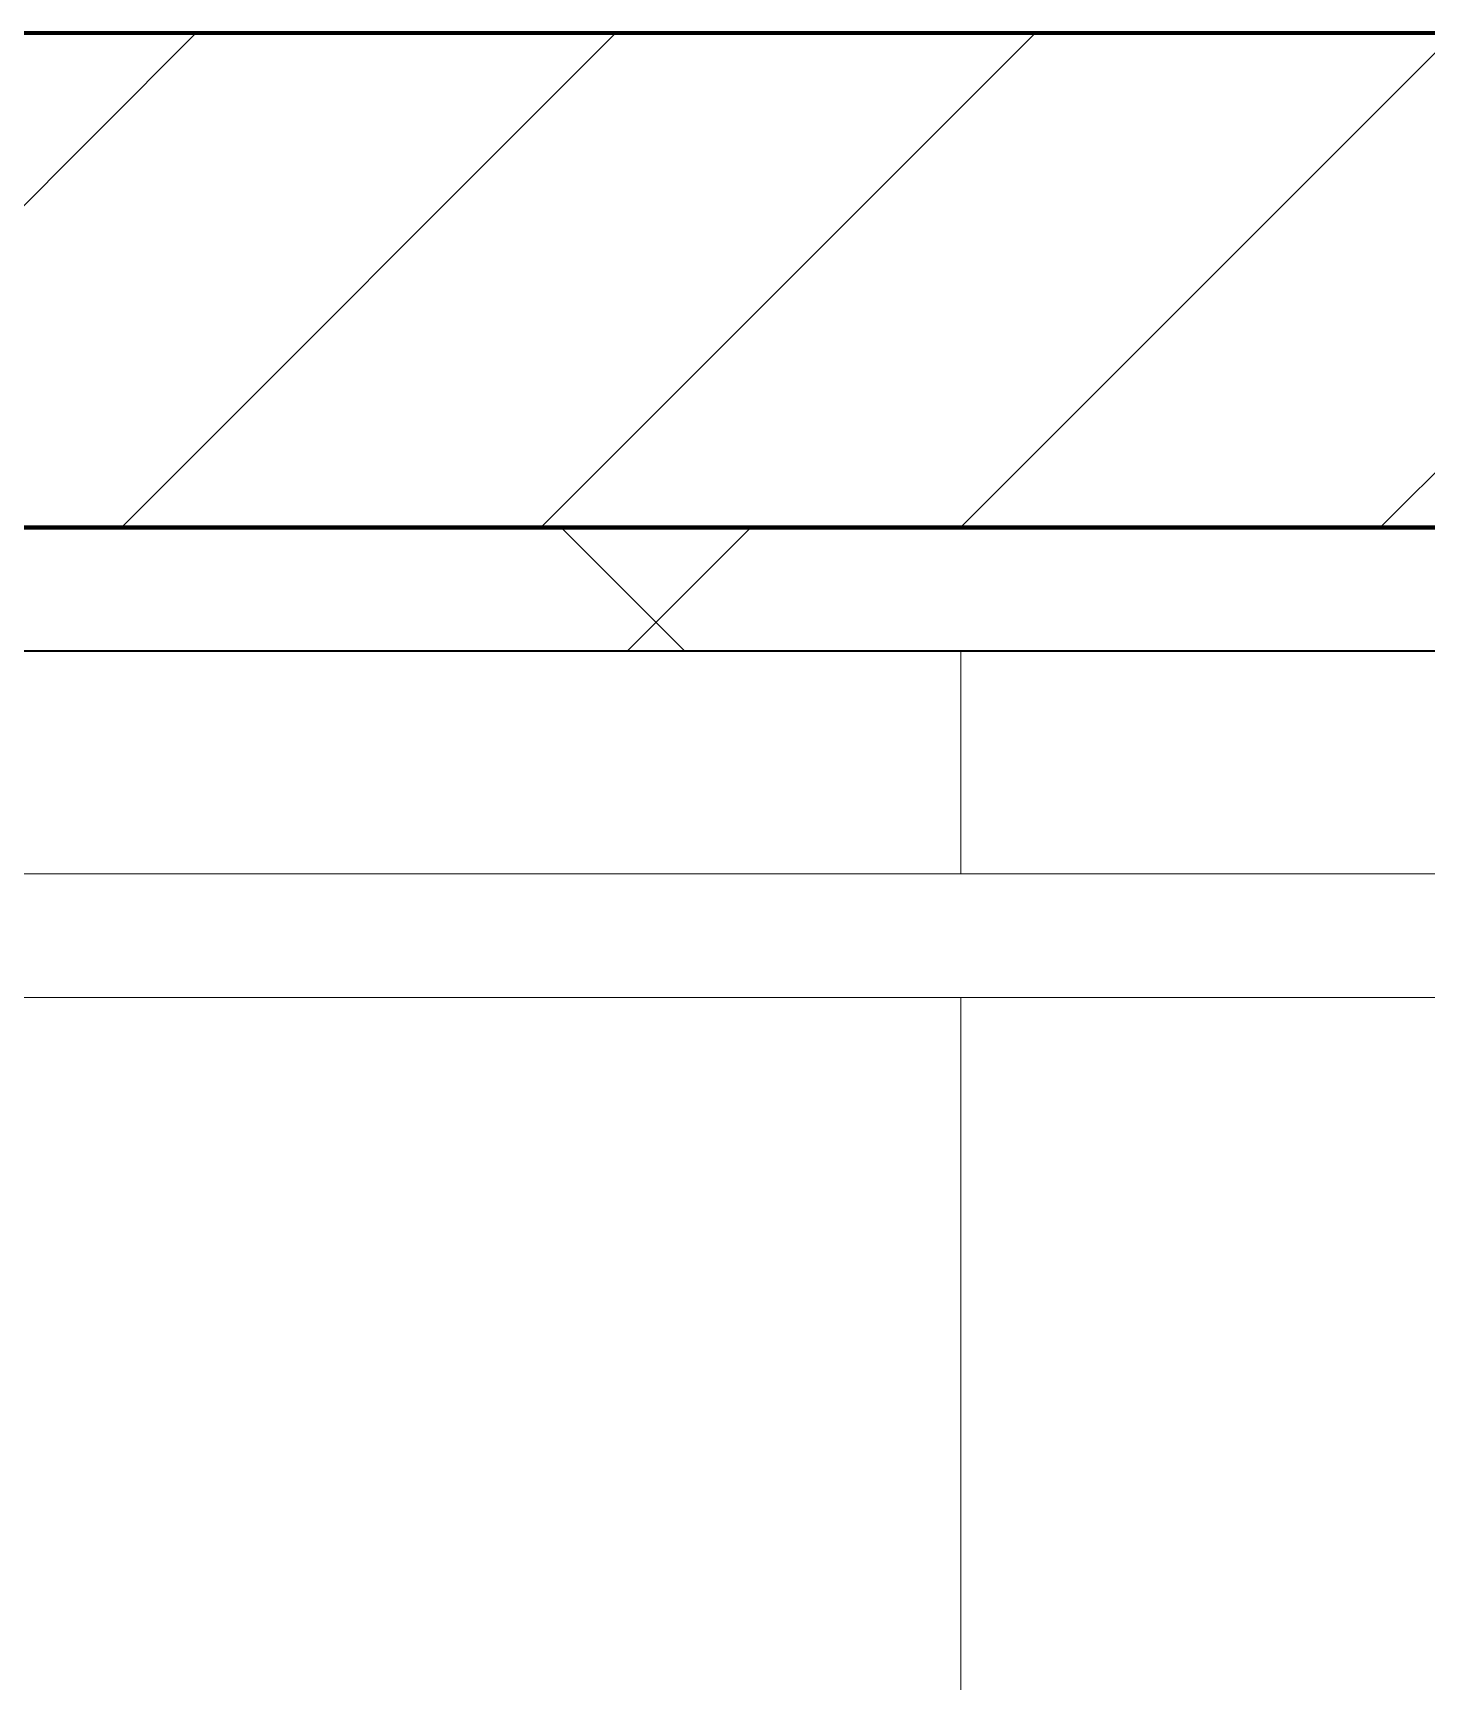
# Model space of a CAD drawing. Header units: millimetres. Extents: x -794868 to -715506, y -16735 to 22434.
# Drawn here: x -724683 to -724119, y 3603 to 4269 of the extents above; entities that cross this region are included whole.
import ezdxf

# ---------------------------------------------------------------- set-up
doc = ezdxf.new("R2010")
doc.units = ezdxf.units.MM
for name, color, linetype, lineweight in [('A-GLAZ-CURT', 2, 'Continuous', 9), ('A-WALL', 5, 'Continuous', 35), ('A-WALL-FNSH', 2, 'Continuous', 35), ('A-WALL-PATT', 1, 'Continuous', 35)]:
    doc.layers.add(name, color=color, linetype=linetype, lineweight=lineweight)

# ---------------------------------------------------------------- blocks, each defined once
blk = doc.blocks.new('System Panel - DPA-AR_Metal Ceiling Rectangular Panel-13147042-4262-01 ENLARGED UPPER PLATFORM LEVEL - REFLECTED CEILING PLAN - SHEET 3')
at = {"layer": 'A-GLAZ-CURT'}
for p, q in [((-724307.37, 4019.02), (-726707.37, 4019.02)), ((-726707.37, 4019.02), (-724307.37, 4019.02)), ((-724307.37, 3929.03), (-724307.37, 4019.02)), ((-724307.37, 4019.02), (-724307.37, 3929.03)), ((-726617.04, 3929.03), (-724307.37, 3929.03)), ((-724307.37, 3929.03), (-726617.04, 3929.03))]:
    blk.add_line(p, q, dxfattribs=at)
blk = doc.blocks.new('System Panel - DPA-AR_Metal Ceiling Rectangular Panel-V13-4262-01 ENLARGED UPPER PLATFORM LEVEL - REFLECTED CEILING PLAN - SHEET 3')
at = {"layer": 'A-GLAZ-CURT'}
for p, q in [((-721907.37, 4019.02), (-724307.37, 4019.02)), ((-724307.37, 4019.02), (-724307.37, 3929.03)), ((-724307.37, 3929.03), (-724307.37, 4019.02)), ((-724307.37, 4019.02), (-721907.37, 4019.02)), ((-724307.37, 3929.03), (-721907.37, 3929.03)), ((-721907.37, 3929.03), (-724307.37, 3929.03))]:
    blk.add_line(p, q, dxfattribs=at)
blk = doc.blocks.new('System Panel - DPA-AR_Metal Ceiling Rectangular Panel-V22-4262-01 ENLARGED UPPER PLATFORM LEVEL - REFLECTED CEILING PLAN - SHEET 3')
at = {"layer": 'A-GLAZ-CURT'}
for p, q in [((-773182.37, 3879.03), (-775582.37, 3879.03)), ((-775582.37, 3879.03), (-775582.37, 3279.03)), ((-775582.37, 3279.03), (-775582.37, 3879.03)), ((-775582.37, 3879.03), (-773182.37, 3879.03)), ((-773182.37, 3279.03), (-773182.37, 3879.03)), ((-773182.37, 3879.03), (-773182.37, 3279.03))]:
    blk.add_line(p, q, dxfattribs=at)
blk = doc.blocks.new('PPLS-PP19_Custom Tile Pattern - Custom Tile Pattern-V79-4262-01 ENLARGED UPPER PLATFORM LEVEL - REFLECTED CEILING PLAN - SHEET 3')
at = {"layer": 'A-GLAZ-CURT'}
for p, q in [((-300, 0), (300, 0)), ((300, 0), (-300, 0)), ((195.99, 0), (213.31, 0)), ((213.31, 0), (195.99, 0)), ((230.06, 0), (300, 0)), ((-300, -50), (300, -50)), ((300, -50), (-300, -50))]:
    blk.add_line(p, q, dxfattribs=at)
at = {"layer": 'A-GLAZ-CURT', "flags": 128}
for points in [[(-125.17, 0), (-128.55, 0), (-134.16, 0), (-140.03, 0), (-145.5, 0), (-150.63, 0), (-155.53, 0), (-160.27, 0), (-164.95, 0)], [(-181.38, 0), (-175.58, 0), (-170.25, 0), (-165.64, 0), (-162.01, 0), (-159.53, 0), (-157.46, 0), (-154.52, 0), (-149.42, 0), (-141.84, 0), (-132.81, 0), (-126.08, 0)]]:
    blk.add_lwpolyline(points, dxfattribs=at)
at = {"layer": 'A-GLAZ-CURT'}
for points, knots in [([(-300, 0), (-284.65, 0), (-236.57, 0), (-174.61, 0), (-132.22, 0), (-117.04, 0), (-114.32, 0)], [-5323.127839, -5323.127839, -5323.127839, -5323.127839, -4502.809032, -2700.551212, -1002.059161, -665.39098, -665.39098, -665.39098, -665.39098]), ([(-113.82, 0), (-120.42, 0), (-149.28, 0), (-202.69, 0), (-262.56, 0), (-294.48, 0), (-300, 0)], [-17782.025998, -17782.025998, -17782.025998, -17782.025998, -17136.203329, -15131.813646, -13729.592194, -13439.944408, -13439.944408, -13439.944408, -13439.944408]), ([(-137.88, 0), (-140.56, 0), (-147.66, 0), (-147.69, 0), (-158.72, 0), (-174.02, 0), (-185.59, 0), (-209.77, 0), (-232.01, 0), (-255.22, 0), (-262.59, 0), (-264.9, 0), (-265.4, 0)], [-3187.727384, -3187.727384, -3187.727384, -3187.727384, -2919.378265, -2477.344047, -2237.412286, -2029.680487, -1755.085331, -1400.429864, -858.079193, -543.655514, -208.940337, 0, 0, 0, 0]), ([(-181.7, 0), (-177.19, 0), (-169.43, 0), (-158.7, 0), (-157.22, 0)], [-4258.881231, -4258.881231, -4258.881231, -4258.881231, -4000.813434, -3840.635403, -3840.635403, -3840.635403, -3840.635403]), ([(-133.82, 0), (-135.51, 0), (-137.8, 0), (-149.31, 0), (-162.01, 0), (-172.8, 0), (-180.34, 0), (-181.38, 0)], [-2731.647847, -2731.647847, -2731.647847, -2731.647847, -2418.507304, -2308.929706, -2113.765672, -1763.376603, -1707.279905, -1707.279905, -1707.279905, -1707.279905]), ([(-180.72, 0), (-177.14, 0), (-167.42, 0), (-152.12, 0), (-136.84, 0), (-127.33, 0), (-124.19, 0), (-123.43, 0), (-123.28, 0)], [-4653.918555, -4653.918555, -4653.918555, -4653.918555, -4465.409639, -4149.119819, -3839.893365, -3647.167523, -3488.92562, -3439.852845, -3439.852845, -3439.852845, -3439.852845]), ([(-152.35, 0), (-151.03, 0), (-147.71, 0), (-143.57, 0), (-138.62, 0)], [-3494.978217, -3494.978217, -3494.978217, -3494.978217, -3371.022232, -3227.460399, -3227.460399, -3227.460399, -3227.460399]), ([(-118.78, 0), (-121.86, 0), (-126.28, 0), (-136.96, 0), (-147.46, 0), (-150.03, 0), (-150.57, 0)], [-5938.474035, -5938.474035, -5938.474035, -5938.474035, -5700.061948, -5508.838257, -5298.784692, -5196.16478, -5196.16478, -5196.16478, -5196.16478]), ([(-150.34, 0), (-150.07, 0), (-147.75, 0), (-142.6, 0), (-127.26, 0), (-107.3, 0), (-90.42, 0), (-75.26, 0), (-68.41, 0), (-65.12, 0), (-63.63, 0)], [-4948.728362, -4948.728362, -4948.728362, -4948.728362, -4883.323924, -4440.880425, -4054.690705, -3793.097032, -3402.597032, -3144.956779, -3050.982048, -2969.237017, -2969.237017, -2969.237017, -2969.237017]), ([(-26.75, 0), (-27.82, 0), (-36.18, 0), (-53.55, 0), (-78.2, 0), (-110.94, 0), (-130.52, 0), (-147.74, 0), (-149.07, 0)], [-8718.362214, -8718.362214, -8718.362214, -8718.362214, -8532.293389, -8073.216054, -7508.296369, -7004.680444, -6449.282163, -6277.220794, -6277.220794, -6277.220794, -6277.220794]), ([(-148.23, 0), (-146.94, 0), (-140.15, 0), (-137.28, 0), (-133.93, 0), (-128.78, 0), (-126.5, 0)], [-6162.058746, -6162.058746, -6162.058746, -6162.058746, -6017.569127, -5560.701257, -5364.112219, -5231.017328, -5231.017328, -5231.017328, -5231.017328]), ([(-86.16, 0), (-91.37, 0), (-104.13, 0), (-122.65, 0), (-139.03, 0), (-146.11, 0), (-146.95, 0)], [-1681.3698, -1681.3698, -1681.3698, -1681.3698, -1374.161226, -945.742622, -741.901385, -489.130243, -489.130243, -489.130243, -489.130243]), ([(-146.69, 0), (-146.59, 0), (-145.49, 0), (-135.69, 0), (-128.29, 0), (-125.15, 0)], [-420.34245, -420.34245, -420.34245, -420.34245, -406.956646, -290.263673, 0, 0, 0, 0]), ([(-127.41, 0), (-131.63, 0), (-133.16, 0), (-134.09, 0), (-134.15, 0)], [-8540.990293, -8540.990293, -8540.990293, -8540.990293, -8266.114998, -8246.473386, -8246.473386, -8246.473386, -8246.473386]), ([(-134.15, 0), (-133.32, 0), (-130.31, 0), (-122.23, 0), (-115.73, 0), (-114.89, 0)], [-7657.439573, -7657.439573, -7657.439573, -7657.439573, -7293.749979, -6839.55839, -6773.888853, -6773.888853, -6773.888853, -6773.888853]), ([(-120.13, 0), (-120.14, 0), (-120.24, 0), (-121.3, 0), (-129.25, 0), (-133.82, 0)], [-2933.992132, -2933.992132, -2933.992132, -2933.992132, -2920.575025, -2840.280255, -2731.647847, -2731.647847, -2731.647847, -2731.647847]), ([(-113.46, 0), (-113.51, 0), (-114.21, 0), (-119.73, 0), (-125.43, 0), (-127.03, 0), (-127.41, 0)], [-315.082244, -315.082244, -315.082244, -315.082244, -282.672656, -98.539552, -24.539552, 0, 0, 0, 0]), ([(-126.5, 0), (-122.44, 0), (-108.71, 0), (-86.68, 0), (-63.44, 0), (-54.4, 0), (-50.01, 0), (-46.92, 0), (-45.97, 0)], [-5231.017328, -5231.017328, -5231.017328, -5231.017328, -4994.692869, -4542.524482, -4008.285538, -3689.699207, -3546.54457, -3489.659737, -3489.659737, -3489.659737, -3489.659737]), ([(-125.15, 0), (-124.93, 0), (-121.96, 0), (-113.01, 0), (-98.9, 0), (-85.29, 0), (-71.67, 0), (-65.93, 0), (-65.07, 0)], [-3362.7396, -3362.7396, -3362.7396, -3362.7396, -3342.215224, -3074.362186, -2902.289527, -2605.247022, -2322.099534, -2241.8264, -2241.8264, -2241.8264, -2241.8264]), ([(-122.08, 0), (-122.01, 0), (-121.69, 0), (-121.2, 0), (-120.88, 0)], [-3136.336417, -3136.336417, -3136.336417, -3136.336417, -3110.304437, -3035.164275, -3035.164275, -3035.164275, -3035.164275]), ([(-45.87, 0), (-49.46, 0), (-60.58, 0), (-85.2, 0), (-107.61, 0), (-116.56, 0), (-117.56, 0)], [-3408.976868, -3408.976868, -3408.976868, -3408.976868, -2842.901703, -2193.204658, -1433.981041, -985.49888, -985.49888, -985.49888, -985.49888]), ([(-45.92, 0), (-49.64, 0), (-58.27, 0), (-75.59, 0), (-94, 0), (-109.54, 0), (-113.09, 0), (-113.89, 0)], [-1687.577543, -1687.577543, -1687.577543, -1687.577543, -1466.981642, -1208.454564, -789.402658, -501.969187, -376.13882, -376.13882, -376.13882, -376.13882]), ([(-113.87, 0), (-112.79, 0), (-108.44, 0), (-96.78, 0), (-71.33, 0), (-42.53, 0), (-12.78, 0), (4.23, 0), (9.64, 0), (10.14, 0), (10.18, 0)], [-5590.591121, -5590.591121, -5590.591121, -5590.591121, -5430.283136, -5103.229623, -4799.173296, -4065.652676, -3589.737505, -3285.047089, -3066.359526, -3044.715262, -3044.715262, -3044.715262, -3044.715262]), ([(-113.86, 0), (-107.16, 0), (-91.07, 0), (-74.02, 0), (-62.74, 0), (-60.36, 0), (-59.97, 0)], [-6747.612046, -6747.612046, -6747.612046, -6747.612046, -6236.997189, -5713.340575, -5140.470607, -5006.787413, -5006.787413, -5006.787413, -5006.787413]), ([(-113.85, 0), (-112.33, 0), (-106.79, 0), (-99.5, 0), (-91.46, 0)], [-646.469676, -646.469676, -646.469676, -646.469676, -460.363443, 0, 0, 0, 0]), ([(-72.93, 0), (-75.51, 0), (-86.87, 0), (-101.72, 0), (-113.31, 0)], [-19442.345229, -19442.345229, -19442.345229, -19442.345229, -18935.241197, -17798.428325, -17798.428325, -17798.428325, -17798.428325]), ([(-46.15, 0), (-46.58, 0), (-49.04, 0), (-60.59, 0), (-81.23, 0), (-99.37, 0), (-111.45, 0), (-113.28, 0)], [-1484.618509, -1484.618509, -1484.618509, -1484.618509, -1405.135169, -1060.00838, -740.068933, -229.489605, -123.718209, -123.718209, -123.718209, -123.718209]), ([(-91.46, 0), (-90.09, 0), (-84.7, 0), (-77.43, 0), (-72.73, 0), (-72.64, 0), (-72.64, 0)], [-19832.387487, -19832.387487, -19832.387487, -19832.387487, -19753.885894, -19541.04734, -19478.625389, -19471.062469, -19471.062469, -19471.062469, -19471.062469]), ([(-63.96, 0), (-64.13, 0), (-72.5, 0), (-80.63, 0), (-86.16, 0)], [-2171.769325, -2171.769325, -2171.769325, -2171.769325, -2007.031671, -1681.3698, -1681.3698, -1681.3698, -1681.3698]), ([(-47.09, 0), (-50.8, 0), (-57.46, 0), (-71.66, 0), (-77.83, 0), (-82.66, 0), (-83.28, 0), (-83.28, 0)], [-2359.029104, -2359.029104, -2359.029104, -2359.029104, -2161.752162, -2006.592567, -1646.621388, -1424.436217, -1393.971743, -1393.971743, -1393.971743, -1393.971743]), ([(-83.28, 0), (-83.28, 0), (-82.91, 0), (-76.14, 0), (-62.97, 0), (-48.14, 0), (-36.49, 0), (-33.57, 0), (-29.94, 0), (-28.57, 0)], [-1393.4169, -1393.4169, -1393.4169, -1393.4169, -1353.722004, -1274.333717, -1073.56893, -651.549973, -296.515819, -83.513472, 0, 0, 0, 0]), ([(-66.39, 0), (-66.39, 0), (-63.63, 0), (-57.13, 0), (-49.27, 0), (-46.29, 0)], [-2493.31794, -2493.31794, -2493.31794, -2493.31794, -2315.303971, -1809.437387, -1498.934542, -1498.934542, -1498.934542, -1498.934542]), ([(21.78, 0), (19.76, 0), (8.81, 0), (-16.92, 0), (-47.42, 0), (-65.77, 0), (-66.37, 0), (-66.38, 0)], [-4330.255344, -4330.255344, -4330.255344, -4330.255344, -4222.080604, -3745.412743, -2981.410125, -2542.574734, -2498.224237, -2498.224237, -2498.224237, -2498.224237]), ([(-63.63, 0), (-61.49, 0), (-57.39, 0), (-54.49, 0), (-45.2, 0), (-40.79, 0), (-40.46, 0), (-40.44, 0)], [-2969.237017, -2969.237017, -2969.237017, -2969.237017, -2851.217951, -2734.127174, -2474.780881, -2410.990208, -2350.645972, -2350.645972, -2350.645972, -2350.645972]), ([(-58.83, 0), (-58.37, 0), (-57.29, 0), (-54.23, 0), (-46.33, 0), (-42.62, 0), (-41.76, 0)], [-4859.52896, -4859.52896, -4859.52896, -4859.52896, -4680.891996, -4469.85053, -4321.566175, -4270.495146, -4270.495146, -4270.495146, -4270.495146]), ([(-51.83, 0), (-51.83, 0), (-51.78, 0), (-48.88, 0), (-47.56, 0), (-46.96, 0)], [-632.814994, -632.814994, -632.814994, -632.814994, -627.965721, -508.377888, -386.946528, -386.946528, -386.946528, -386.946528]), ([(21.65, 0), (19.33, 0), (12, 0), (-2.9, 0), (-20.62, 0), (-32.81, 0), (-44.85, 0), (-51.43, 0), (-51.79, 0)], [-2063.714818, -2063.714818, -2063.714818, -2063.714818, -1925.670641, -1617.263037, -1290.787923, -1039.307308, -819.71621, -644.910881, -644.910881, -644.910881, -644.910881]), ([(-36.33, 0), (-36.43, 0), (-37.27, 0), (-43.46, 0), (-45.03, 0), (-45.97, 0)], [-1855.773136, -1855.773136, -1855.773136, -1855.773136, -1810.870157, -1672.078046, -1496.167805, -1496.167805, -1496.167805, -1496.167805]), ([(-45.94, 0), (-40.91, 0), (-33.12, 0), (-29.82, 0), (-29.19, 0)], [-1486.973765, -1486.973765, -1486.973765, -1486.973765, -963.711516, -666.19313, -666.19313, -666.19313, -666.19313]), ([(-29.03, 0), (-33.97, 0), (-39.64, 0), (-45.3, 0), (-45.94, 0)], [-2680.714891, -2680.714891, -2680.714891, -2680.714891, -2413.671296, -2379.412795, -2379.412795, -2379.412795, -2379.412795]), ([(-45.85, 0), (-42.96, 0), (-30.11, 0), (-18.03, 0), (8.61, 0), (14.76, 0), (20.25, 0), (21.53, 0)], [-3487.344885, -3487.344885, -3487.344885, -3487.344885, -3315.260113, -2864.387349, -2439.246196, -2084.094819, -1992.768506, -1992.768506, -1992.768506, -1992.768506]), ([(-36.62, 0), (-36.62, 0), (-40.35, 0), (-42.36, 0), (-44.6, 0), (-45.13, 0)], [-4069.478503, -4069.478503, -4069.478503, -4069.478503, -3858.647035, -3538.256648, -3449.24608, -3449.24608, -3449.24608, -3449.24608]), ([(9.32, 0), (9.08, 0), (7.65, 0), (2.57, 0), (-12.23, 0), (-25.64, 0), (-36.75, 0), (-43.58, 0), (-45.04, 0)], [-2922.926651, -2922.926651, -2922.926651, -2922.926651, -2882.788014, -2720.818881, -2518.50168, -2125.455881, -1792.521578, -1705.040547, -1705.040547, -1705.040547, -1705.040547]), ([(-41.76, 0), (-39.9, 0), (-37.72, 0), (-36.92, 0), (-36.77, 0)], [-4270.495146, -4270.495146, -4270.495146, -4270.495146, -4161.040818, -4106.245333, -4106.245333, -4106.245333, -4106.245333]), ([(-36.78, 0), (-32.43, 0), (-19.22, 0), (0.76, 0), (16.2, 0), (21.93, 0)], [-6191.144455, -6191.144455, -6191.144455, -6191.144455, -5862.463379, -5340.621928, -5038.548869, -5038.548869, -5038.548869, -5038.548869]), ([(-36.29, 0), (-36.29, 0), (-34.66, 0), (-28.88, 0), (-26.95, 0), (-26.54, 0)], [-9150.272121, -9150.272121, -9150.272121, -9150.272121, -9057.163041, -8919.836787, -8834.607043, -8834.607043, -8834.607043, -8834.607043]), ([(30.82, 0), (29.27, 0), (20.14, 0), (3.54, 0), (-16.58, 0), (-34.76, 0), (-36.04, 0)], [-10462.034656, -10462.034656, -10462.034656, -10462.034656, -10363.088938, -9884.23066, -9424.652049, -9182.880979, -9182.880979, -9182.880979, -9182.880979]), ([(-33.34, 0), (-33.34, 0), (-32.93, 0), (-31.16, 0), (-30.52, 0)], [-2415.024266, -2415.024266, -2415.024266, -2415.024266, -2357.633367, -2323.618664, -2323.618664, -2323.618664, -2323.618664]), ([(20.89, 0), (14.6, 0), (0.96, 0), (-17.84, 0), (-30.57, 0), (-31.82, 0), (-32, 0)], [-3679.062885, -3679.062885, -3679.062885, -3679.062885, -3333.063701, -2994.501669, -2698.150104, -2614.070998, -2614.070998, -2614.070998, -2614.070998]), ([(-30.76, 0), (-30.73, 0), (-29.99, 0), (-23.47, 0), (-15.75, 0), (-15.19, 0)], [-54176.191683, -54176.191683, -54176.191683, -54176.191683, -54157.274271, -53749.15266, -53717.791567, -53717.791567, -53717.791567, -53717.791567]), ([(-30.52, 0), (-27.11, 0), (-17.83, 0), (2.81, 0), (15.58, 0), (21.72, 0)], [-2323.618664, -2323.618664, -2323.618664, -2323.618664, -2142.497158, -1716.209403, -1355.444221, -1355.444221, -1355.444221, -1355.444221]), ([(-13, 0), (-14.35, 0), (-17.68, 0), (-25.97, 0), (-29.52, 0), (-30.21, 0)], [-55207.591944, -55207.591944, -55207.591944, -55207.591944, -54789.006179, -54461.685999, -54290.791712, -54290.791712, -54290.791712, -54290.791712]), ([(8.33, 0), (8.19, 0), (7.18, 0), (0.32, 0), (-13.89, 0), (-24.92, 0), (-29.03, 0)], [-3574.286521, -3574.286521, -3574.286521, -3574.286521, -3526.962355, -3285.499107, -2903.012179, -2680.714891, -2680.714891, -2680.714891, -2680.714891]), ([(-28.98, 0), (-28.66, 0), (-27.39, 0), (-24.45, 0), (-22.56, 0)], [-166.548282, -166.548282, -166.548282, -166.548282, -102.06493, 0, 0, 0, 0]), ([(-28.57, 0), (-26.93, 0), (-20.29, 0), (-11.45, 0), (2.08, 0), (12.74, 0), (19.1, 0), (21.37, 0)], [-5361.429781, -5361.429781, -5361.429781, -5361.429781, -5261.36855, -5050.479954, -4785.90057, -4596.498881, -4467.858151, -4467.858151, -4467.858151, -4467.858151]), ([(-22.56, 0), (-20.27, 0), (-17.03, 0), (-11.36, 0), (-7.66, 0), (-6.6, 0), (-6.44, 0)], [-56468.192263, -56468.192263, -56468.192263, -56468.192263, -56344.022017, -56303.229861, -56166.290093, -56124.392176, -56124.392176, -56124.392176, -56124.392176]), ([(-15.19, 0), (-13.07, 0), (1.33, 0), (16.36, 0), (21.93, 0)], [-461.142613, -461.142613, -461.142613, -461.142613, -429.606584, -411.464263, -411.464263, -411.464263, -411.464263]), ([(-6.54, 0), (-6.73, 0), (-7.2, 0), (-7.6, 0), (-7.79, 0)], [-56009.792147, -56009.792147, -56009.792147, -56009.792147, -55949.290093, -55895.192118, -55895.192118, -55895.192118, -55895.192118]), ([(-2.63, 0), (-2.47, 0), (-1.22, 0), (4.92, 0), (15.97, 0), (22.54, 0), (24.49, 0)], [-226.825321, -226.825321, -226.825321, -226.825321, -220.269177, -206.416616, -198.214427, -187.717507, -187.717507, -187.717507, -187.717507]), ([(20.85, 0), (19.98, 0), (9.78, 0), (3.08, 0), (-1.67, 0), (-2.25, 0)], [-289.397823, -289.397823, -289.397823, -289.397823, -285.83788, -246.234814, -234.646884, -234.646884, -234.646884, -234.646884]), ([(21.8, 0), (19.73, 0), (15.16, 0), (10.8, 0), (9.63, 0)], [-4269.286677, -4269.286677, -4269.286677, -4269.286677, -4080.000647, -3772.857994, -3772.857994, -3772.857994, -3772.857994]), ([(21.78, 0), (21.63, 0), (19.77, 0), (18.85, 0), (18.16, 0)], [-5984.855585, -5984.855585, -5984.855585, -5984.855585, -5972.647715, -5832.674503, -5832.674503, -5832.674503, -5832.674503]), ([(103.09, 0), (101.08, 0), (86.31, 0), (63.34, 0), (37.47, 0), (26.08, 0), (21.87, 0)], [-375.435014, -375.435014, -375.435014, -375.435014, -369.147452, -330.153101, -307.516438, -290.772341, -290.772341, -290.772341, -290.772341]), ([(21.88, 0), (22.28, 0), (24.75, 0), (31, 0), (39.04, 0), (51.19, 0), (58.74, 0), (61.34, 0), (61.45, 0)], [-1984.557187, -1984.557187, -1984.557187, -1984.557187, -1956.422387, -1818.904206, -1645.594513, -1443.202566, -1228.752106, -1120.932285, -1120.932285, -1120.932285, -1120.932285]), ([(76.63, 0), (74.8, 0), (67.65, 0), (53.52, 0), (37, 0), (26.69, 0), (22.55, 0), (21.92, 0)], [-3095.572228, -3095.572228, -3095.572228, -3095.572228, -2950.589685, -2634.532728, -2313.748533, -2106.613311, -2069.207864, -2069.207864, -2069.207864, -2069.207864]), ([(21.93, 0), (24.39, 0), (28.94, 0), (37.44, 0), (45.92, 0), (57.76, 0), (64.47, 0), (72.74, 0), (75.22, 0), (76.03, 0), (76.21, 0)], [-1351.342468, -1351.342468, -1351.342468, -1351.342468, -1206.526904, -1089.329421, -901.315459, -753.071572, -495.328968, -421.953223, -334.951786, -290.452333, -290.452333, -290.452333, -290.452333]), ([(24.69, 0), (24.54, 0), (23.37, 0), (22.31, 0), (21.95, 0)], [-4368.572414, -4368.572414, -4368.572414, -4368.572414, -4306.476363, -4273.911384, -4273.911384, -4273.911384, -4273.911384]), ([(70.61, 0), (66.16, 0), (55.8, 0), (39.61, 0), (30.22, 0), (23.18, 0), (21.96, 0)], [-4647.237329, -4647.237329, -4647.237329, -4647.237329, -4326.416877, -4098.545751, -3766.694881, -3698.750943, -3698.750943, -3698.750943, -3698.750943]), ([(22, 0), (28.49, 0), (48.87, 0), (72.16, 0), (88.15, 0), (89.81, 0)], [-411.393289, -411.393289, -411.393289, -411.393289, -390.253598, -346.313304, -341.22586, -341.22586, -341.22586, -341.22586]), ([(22.01, 0), (22.14, 0), (24.72, 0), (25.66, 0), (26.12, 0)], [-5567.552935, -5567.552935, -5567.552935, -5567.552935, -5554.232259, -5302.431367, -5302.431367, -5302.431367, -5302.431367]), ([(22.19, 0), (22.3, 0), (23.45, 0), (24.62, 0), (24.72, 0), (24.72, 0)], [-4452.215022, -4452.215022, -4452.215022, -4452.215022, -4445.288762, -4384.376941, -4376.041937, -4376.041937, -4376.041937, -4376.041937]), ([(22.4, 0), (31.08, 0), (49.17, 0), (70.92, 0), (82.12, 0), (83.66, 0)], [-5030.30487, -5030.30487, -5030.30487, -5030.30487, -4573.028122, -4094.177415, -3869.465285, -3869.465285, -3869.465285, -3869.465285]), ([(89.81, 0), (87.52, 0), (83.14, 0), (74.4, 0), (62.26, 0), (51.85, 0), (43.81, 0), (30.31, 0), (24.42, 0), (22.57, 0)], [-7358.250486, -7358.250486, -7358.250486, -7358.250486, -7135.649961, -6924.452779, -6738.82075, -6548.303034, -6314.283804, -6135.05769, -6004.223754, -6004.223754, -6004.223754, -6004.223754]), ([(27.44, 0), (27.9, 0), (29.54, 0), (38.07, 0), (53.39, 0), (71.67, 0), (84.83, 0), (85.61, 0), (88.13, 0), (88.86, 0)], [-5037.309798, -5037.309798, -5037.309798, -5037.309798, -4887.603822, -4705.298446, -4353.683244, -3960.84581, -3759.045785, -3336.541051, -3181.45882, -3181.45882, -3181.45882, -3181.45882]), ([(27.89, 0), (29.09, 0), (33.4, 0), (48.37, 0), (67.79, 0), (82.65, 0), (89.81, 0)], [-147.777612, -147.777612, -147.777612, -147.777612, -135.792042, -118.513713, -97.899267, -76.401494, -76.401494, -76.401494, -76.401494]), ([(53.18, 0), (53.06, 0), (52.22, 0), (44.99, 0), (36.46, 0), (30.82, 0)], [-622.740158, -622.740158, -622.740158, -622.740158, -566.066452, -360.610861, 0, 0, 0, 0]), ([(136.44, 0), (121.66, 0), (86.93, 0), (51.16, 0), (31.18, 0)], [-106.750556, -106.750556, -106.750556, -106.750556, -59.610984, 0, 0, 0, 0]), ([(168.37, 0), (167.68, 0), (162.47, 0), (147.02, 0), (109.77, 0), (76.86, 0), (57.82, 0), (46.51, 0), (41.18, 0), (36.02, 0), (35.54, 0), (35.54, 0)], [-543.375029, -543.375029, -543.375029, -543.375029, -530.793311, -458.593899, -401.860199, -357.622665, -341.267687, -334.000314, -326.15566, -319.318397, -317.489778, -317.489778, -317.489778, -317.489778]), ([(36.29, 0), (37.77, 0), (48.82, 0), (64.79, 0), (95.91, 0), (124.45, 0), (132.42, 0), (134.6, 0)], [-314.598523, -314.598523, -314.598523, -314.598523, -305.899624, -287.17622, -249.500363, -194.761443, -152.241002, -152.241002, -152.241002, -152.241002]), ([(61.47, 0), (61.47, 0), (61.21, 0), (54.61, 0), (53.71, 0), (53.56, 0)], [-1113.311073, -1113.311073, -1113.311073, -1113.311073, -1096.402191, -891.204116, -747.28819, -747.28819, -747.28819, -747.28819]), ([(76.22, 0), (75.58, 0), (73.64, 0), (71.05, 0), (70.61, 0)], [-193.634889, -193.634889, -193.634889, -193.634889, -31.537676, 0, 0, 0, 0]), ([(90.33, 0), (94.36, 0), (106.18, 0), (116.36, 0), (128.63, 0), (128.95, 0)], [-75.885801, -75.885801, -75.885801, -75.885801, -63.759246, -39.050993, -35.895543, -35.895543, -35.895543, -35.895543]), ([(114.39, 0), (114.2, 0), (112.08, 0), (105.42, 0), (95.62, 0), (91.97, 0), (90.37, 0)], [-8148.58938, -8148.58938, -8148.58938, -8148.58938, -8105.191388, -7723.759874, -7531.75727, -7376.617754, -7376.617754, -7376.617754, -7376.617754]), ([(90.69, 0), (106.62, 0), (122.52, 0), (138.28, 0), (138.53, 0)], [-340.322825, -340.322825, -340.322825, -340.322825, -291.370682, -290.5735, -290.5735, -290.5735, -290.5735]), ([(94.4, 0), (94.4, 0), (94.64, 0), (99.11, 0), (108.97, 0), (120.79, 0), (139.94, 0), (163.31, 0), (185.23, 0), (193.62, 0), (194.69, 0), (194.79, 0)], [-2348.345796, -2348.345796, -2348.345796, -2348.345796, -2310.419338, -2233.599744, -2052.234781, -1843.028543, -1530.39897, -1095.004608, -529.74427, -295.064701, -265.121568, -265.121568, -265.121568, -265.121568]), ([(129.02, 0), (129.02, 0), (124.41, 0), (122.35, 0), (114.96, 0), (108.04, 0), (103.09, 0)], [-35.386604, -35.386604, -35.386604, -35.386604, -31.430235, -22.807238, -15.488593, 0, 0, 0, 0]), ([(157.9, 0), (156.77, 0), (151.67, 0), (143.29, 0), (134.04, 0), (126.24, 0), (118.6, 0), (114.23, 0), (111.98, 0), (105.66, 0), (105.23, 0), (105.23, 0)], [-10292.955006, -10292.955006, -10292.955006, -10292.955006, -10098.273015, -9847.788484, -9677.714971, -9567.007022, -9453.21225, -9220.200448, -9012.77275, -8966.157302, -8929.495943, -8929.495943, -8929.495943, -8929.495943]), ([(105.26, 0), (105.52, 0), (111.01, 0), (112.65, 0), (113.59, 0)], [-8920.561005, -8920.561005, -8920.561005, -8920.561005, -8814.835624, -8577.462505, -8577.462505, -8577.462505, -8577.462505]), ([(128.58, 0), (128.8, 0), (130.16, 0), (139.26, 0), (152.67, 0), (161.24, 0), (162.19, 0), (162.75, 0)], [-633.326174, -633.326174, -633.326174, -633.326174, -627.736123, -618.981161, -602.094757, -592.980799, -581.414464, -581.414464, -581.414464, -581.414464]), ([(137.1, 0), (136, 0), (133.64, 0), (129.87, 0), (129.11, 0)], [-670.405967, -670.405967, -670.405967, -670.405967, -651.020627, -640.742133, -640.742133, -640.742133, -640.742133]), ([(193.8, 0), (193.33, 0), (190.11, 0), (183.13, 0), (171, 0), (161.95, 0), (161.28, 0), (158.35, 0), (157.85, 0), (157.77, 0)], [-11665.349007, -11665.349007, -11665.349007, -11665.349007, -11565.880756, -11105.624034, -10839.086983, -10768.332124, -10666.779182, -10580.760289, -10550.278881, -10550.278881, -10550.278881, -10550.278881]), ([(300, 0), (286.53, 0), (254.22, 0), (207.11, 0), (177.41, 0), (159.34, 0), (158.33, 0), (158.3, 0)], [-285.253232, -285.253232, -285.253232, -285.253232, -244.693688, -187.987675, -143.776725, -129.632772, -123.352749, -123.352749, -123.352749, -123.352749]), ([(159.07, 0), (159.13, 0), (160.84, 0), (165.21, 0), (174.15, 0), (185.98, 0), (208.82, 0), (219.42, 0), (230.06, 0)], [-115.643202, -115.643202, -115.643202, -115.643202, -114.681583, -87.660824, -65.295536, -41.623857, -24.459831, 0, 0, 0, 0]), ([(162.75, 0), (165.4, 0), (170.91, 0), (172.61, 0), (172.61, 0)], [-111.264224, -111.264224, -111.264224, -111.264224, -56.742688, -19.085662, -19.085662, -19.085662, -19.085662]), ([(225.5, 0), (223.9, 0), (219.65, 0), (200.27, 0), (182.99, 0), (174.27, 0), (169.67, 0), (168.99, 0)], [-9154.185237, -9154.185237, -9154.185237, -9154.185237, -9016.44624, -8717.832359, -8253.978395, -8152.463617, -8069.855175, -8069.855175, -8069.855175, -8069.855175]), ([(215.22, 0), (214.62, 0), (210.55, 0), (203.98, 0), (187.54, 0), (175.3, 0), (169.49, 0)], [-203.825446, -203.825446, -203.825446, -203.825446, -198.527383, -184.406837, -162.427601, -142.916156, -142.916156, -142.916156, -142.916156]), ([(171.51, 0), (176.48, 0), (193.23, 0), (201.73, 0), (208.81, 0), (213.9, 0), (241.96, 0), (266.73, 0), (281.71, 0), (291.71, 0), (296.52, 0), (297.86, 0), (298.09, 0)], [-7971.819559, -7971.819559, -7971.819559, -7971.819559, -7784.112253, -7606.717214, -7289.299508, -7042.621073, -6582.165592, -6068.460911, -5766.029927, -5566.724884, -5280.360606, -5199.253518, -5199.253518, -5199.253518, -5199.253518]), ([(172.07, 0), (177.66, 0), (187.87, 0), (201.08, 0), (207.47, 0), (213.96, 0), (215.11, 0)], [-255.364076, -255.364076, -255.364076, -255.364076, -237.955587, -223.92608, -215.862851, -208.75215, -208.75215, -208.75215, -208.75215]), ([(219.9, 0), (220.86, 0), (222.6, 0), (224.69, 0), (225, 0)], [-10670.940496, -10670.940496, -10670.940496, -10670.940496, -10511.382485, -10485.148688, -10485.148688, -10485.148688, -10485.148688]), ([(225.53, 0), (231.95, 0), (242.34, 0), (246.54, 0), (246.96, 0)], [-10469.776948, -10469.776948, -10469.776948, -10469.776948, -9925.173265, -9834.877357, -9834.877357, -9834.877357, -9834.877357]), ([(300, 0), (288.22, 0), (262, 0), (235.69, 0), (226.17, 0), (225.84, 0)], [-12528.858583, -12528.858583, -12528.858583, -12528.858583, -11905.454923, -11162.864862, -11135.420018, -11135.420018, -11135.420018, -11135.420018]), ([(247.1, 0), (246.76, 0), (245.04, 0), (238.34, 0), (230.06, 0), (227.07, 0), (226.6, 0)], [-9649.085549, -9649.085549, -9649.085549, -9649.085549, -9581.591397, -9406.094246, -9221.510254, -9184.606027, -9184.606027, -9184.606027, -9184.606027]), ([(284.76, 0), (284.76, 0), (285.09, 0), (287.47, 0), (293.59, 0), (297.76, 0), (300, 0)], [-4110.630118, -4110.630118, -4110.630118, -4110.630118, -4053.389046, -3959.664717, -3862.421465, -3746.95702, -3746.95702, -3746.95702, -3746.95702]), ([(297.38, 0), (295.84, 0), (291.62, 0), (285.38, 0), (284.87, 0)], [-4803.172655, -4803.172655, -4803.172655, -4803.172655, -4358.271401, -4143.037883, -4143.037883, -4143.037883, -4143.037883])]:
    blk.add_open_spline(points, degree=3, knots=knots, dxfattribs=at)
for points in [[(-113.9, 0), (-115.76, 0), (-117.34, 0), (-118.78, 0)], [(-117.74, 0), (-117.32, 0), (-115.98, 0), (-114.79, 0)], [(-115.82, 0), (-115.47, 0), (-114.89, 0), (-114.1, 0)], [(-114.09, 0), (-114.82, 0), (-115.31, 0), (-115.63, 0)], [(-44.93, 0), (-43.19, 0), (-40.22, 0), (-36.78, 0)], [(-39.84, 0), (-39.08, 0), (-38.11, 0), (-37.36, 0)], [(18.16, 0), (19.04, 0), (20.62, 0), (21.93, 0)], [(31.18, 0), (28.07, 0), (25, 0), (21.93, 0)], [(24.49, 0), (25.23, 0), (25.72, 0), (26.04, 0)], [(80.35, 0), (79.57, 0), (78.27, 0), (76.63, 0)], [(84.06, 0), (83.48, 0), (82.41, 0), (81.72, 0)], [(90.82, 0), (92.15, 0), (93.46, 0), (94.33, 0)], [(168.74, 0), (168.74, 0), (169.81, 0), (171.51, 0)], [(195.11, 0), (194.91, 0), (194.44, 0), (193.8, 0)], [(225.54, 0), (222.31, 0), (219.83, 0), (219.02, 0)]]:
    blk.add_open_spline(points, degree=3, dxfattribs=at)
blk = doc.blocks.new('PPLS-PP19_Custom Tile Pattern - Custom Tile Pattern-V80-4262-01 ENLARGED UPPER PLATFORM LEVEL - REFLECTED CEILING PLAN - SHEET 3')
at = {"layer": 'A-GLAZ-CURT'}
for p, q in [((-300, 0), (300, 0)), ((300, 0), (-300, 0)), ((-293.07, 0), (-275.75, 0)), ((-275.75, 0), (-293.07, 0)), ((-222.32, 0), (-205, 0)), ((-205, 0), (-222.32, 0)), ((-300, -50), (300, -50)), ((300, -50), (-300, -50))]:
    blk.add_line(p, q, dxfattribs=at)
at = {"layer": 'A-GLAZ-CURT', "flags": 128}
for points in [[(-300, 0), (-291.56, 0), (-283.3, 0), (-275.2, 0), (-267.26, 0), (-259.45, 0), (-251.77, 0), (-244.2, 0), (-236.74, 0), (-229.36, 0), (-222.06, 0), (-214.83, 0), (-207.71, 0), (-200.76, 0), (-194.02, 0), (-187.54, 0), (-181.38, 0), (-175.58, 0), (-170.78, 0)], [(-170.8, 0), (-174.47, 0), (-179.49, 0), (-184.81, 0), (-190.44, 0), (-196.37, 0), (-202.58, 0), (-209.04, 0), (-215.73, 0), (-222.63, 0), (-229.72, 0), (-236.97, 0), (-244.39, 0), (-251.96, 0), (-259.67, 0), (-267.51, 0), (-275.48, 0), (-283.55, 0), (-291.73, 0), (-300, 0)]]:
    blk.add_lwpolyline(points, dxfattribs=at)
at = {"layer": 'A-GLAZ-CURT'}
for points, knots in [([(-300, 0), (-284.65, 0), (-236.57, 0), (-174.61, 0), (-129.95, 0), (-110.8, 0), (-99.5, 0), (-91.46, 0)], [-5323.127839, -5323.127839, -5323.127839, -5323.127839, -4502.809032, -2700.551212, -1002.059161, -460.363443, 0, 0, 0, 0]), ([(-238.76, 0), (-252.75, 0), (-272.55, 0), (-294.48, 0), (-300, 0)], [-14602.206786, -14602.206786, -14602.206786, -14602.206786, -13729.592194, -13439.944408, -13439.944408, -13439.944408, -13439.944408]), ([(-137.88, 0), (-140.56, 0), (-147.66, 0), (-147.69, 0), (-158.72, 0), (-174.02, 0), (-185.59, 0), (-209.77, 0), (-232.01, 0), (-255.22, 0), (-262.59, 0), (-264.9, 0), (-265.4, 0)], [-3187.727384, -3187.727384, -3187.727384, -3187.727384, -2919.378265, -2477.344047, -2237.412286, -2029.680487, -1755.085331, -1400.429864, -858.079193, -543.655514, -208.940337, 0, 0, 0, 0]), ([(-258.6, 0), (-257.91, 0), (-254.26, 0), (-246.77, 0), (-240.47, 0), (-238.69, 0)], [-5722.54675, -5722.54675, -5722.54675, -5722.54675, -5657.471696, -5413.335975, -5316.623007, -5316.623007, -5316.623007, -5316.623007]), ([(-171.17, 0), (-184.6, 0), (-206.35, 0), (-230.22, 0), (-238.69, 0)], [-16151.889957, -16151.889957, -16151.889957, -16151.889957, -15131.813646, -14603.806876, -14603.806876, -14603.806876, -14603.806876]), ([(-237.77, 0), (-232.57, 0), (-224.04, 0), (-213.1, 0), (-200.2, 0), (-187.01, 0), (-176.88, 0), (-171.08, 0)], [-5300.076856, -5300.076856, -5300.076856, -5300.076856, -5017.494783, -4832.723979, -4666.091899, -4349.945572, -4071.073527, -4071.073527, -4071.073527, -4071.073527]), ([(-133.82, 0), (-135.51, 0), (-137.8, 0), (-149.31, 0), (-162.01, 0), (-177.91, 0), (-199.46, 0), (-216.65, 0), (-231.26, 0), (-233.46, 0), (-234, 0)], [-2731.647847, -2731.647847, -2731.647847, -2731.647847, -2418.507304, -2308.929706, -2113.765672, -1763.376603, -1422.553702, -978.033455, -846.069444, -682.911962, -682.911962, -682.911962, -682.911962]), ([(-233.49, 0), (-233.44, 0), (-232.38, 0), (-230.74, 0), (-225.3, 0), (-223.63, 0)], [-455.274641, -455.274641, -455.274641, -455.274641, -440.605512, -119.536984, 0, 0, 0, 0]), ([(-223.63, 0), (-219.39, 0), (-206.17, 0), (-188.58, 0), (-169.02, 0), (-152.12, 0), (-136.84, 0), (-127.33, 0), (-124.19, 0), (-123.43, 0), (-123.28, 0)], [-5463.295695, -5463.295695, -5463.295695, -5463.295695, -5161.076232, -4739.070012, -4465.409639, -4149.119819, -3839.893365, -3647.167523, -3488.92562, -3439.852845, -3439.852845, -3439.852845, -3439.852845])]:
    blk.add_open_spline(points, degree=3, knots=knots, dxfattribs=at)
blk = doc.blocks.new('*U685')
at = {"layer": 'A-GLAZ-CURT', "rotation": 180}
for name, p in [('PPLS-PP19_Custom Tile Pattern - Custom Tile Pattern-V80-4262-01 ENLARGED UPPER PLATFORM LEVEL - REFLECTED CEILING PLAN - SHEET 3', (19800, 440)), ('PPLS-PP19_Custom Tile Pattern - Custom Tile Pattern-V79-4262-01 ENLARGED UPPER PLATFORM LEVEL - REFLECTED CEILING PLAN - SHEET 3', (20400, 440))]:
    blk.add_blockref(name, p, dxfattribs=at)
at = {"layer": 'A-GLAZ-CURT'}
for name, p in [('System Panel - DPA-AR_Metal Ceiling Rectangular Panel-13147042-4262-01 ENLARGED UPPER PLATFORM LEVEL - REFLECTED CEILING PLAN - SHEET 3', (744682.37, -3579.02)), ('System Panel - DPA-AR_Metal Ceiling Rectangular Panel-V13-4262-01 ENLARGED UPPER PLATFORM LEVEL - REFLECTED CEILING PLAN - SHEET 3', (744682.37, -3579.02)), ('System Panel - DPA-AR_Metal Ceiling Rectangular Panel-V22-4262-01 ENLARGED UPPER PLATFORM LEVEL - REFLECTED CEILING PLAN - SHEET 3', (793557.37, -3579.02)), ('System Panel - DPA-AR_Metal Ceiling Rectangular Panel-V22-4262-01 ENLARGED UPPER PLATFORM LEVEL - REFLECTED CEILING PLAN - SHEET 3', (795957.37, -3579.02))]:
    blk.add_blockref(name, p, dxfattribs=at)

msp = doc.modelspace()

# ---------------------------------------------------------------- hatches: boundary and pattern name
at = {"layer": 'A-WALL-PATT', "lineweight": 9}
h = msp.add_hatch(dxfattribs=at)
h.set_pattern_fill('FP_2', color=256, style=0, pattern_type=2)
h.set_pattern_definition([(45, (0, 0), (-84.852814, 84.852814), [])])
h.paths.add_polyline_path([(-720978.37, 4069.02), (-720978.37, 4269.02), (-726502.04, 4269.02), (-726502.04, 4069.02), (-721114.12, 4069.02)])
h = msp.add_hatch(dxfattribs=at)
h.set_pattern_fill('FP_3', color=256, style=0, pattern_type=2)
h.set_pattern_definition([(45, (0, 0), (-212.13203, 212.13203), []), (135, (0, 0), (-212.13203, -212.13203), [])])
h.paths.add_polyline_path([(-721521.38, 4019.02), (-720978.37, 4019.02), (-720978.37, 4069.02), (-726752.04, 4069.02), (-726752.04, 4019.02), (-721657.13, 4019.02)])

# ---------------------------------------------------------------- linework, layer by layer
at = {"layer": 'A-WALL', "color": 7, "lineweight": 70}
for p, q in [((-726502.04, 4269.02), (-720978.37, 4269.02)), ((-720978.37, 4069.02), (-726502.04, 4069.02)), ((-726502.04, 4069.02), (-720978.37, 4069.02))]:
    msp.add_line(p, q, dxfattribs=at)
at = {"layer": 'A-WALL-FNSH', "color": 250}
msp.add_line((-720978.37, 4019.02), (-726752.04, 4019.02), dxfattribs=at)

# ---------------------------------------------------------------- block references
msp.add_blockref('*U685', (-744682.37, 3579.02))

doc.saveas('drawing.dxf')
